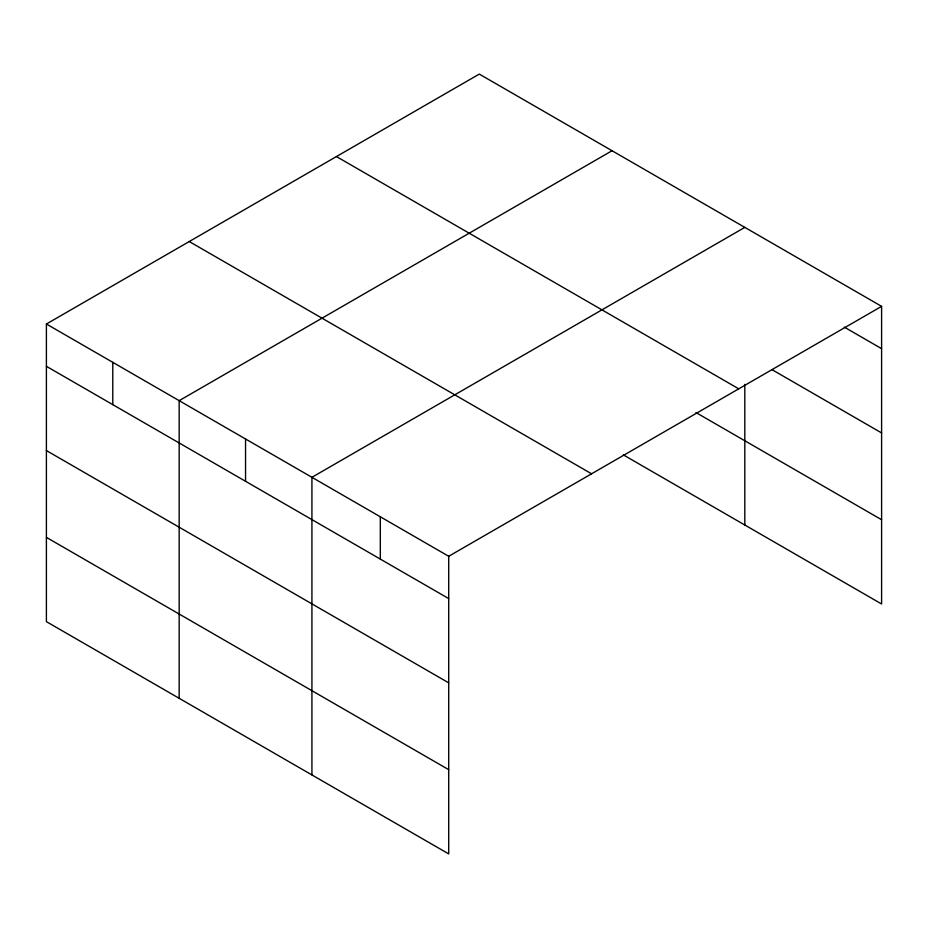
<?xml version="1.0" encoding="UTF-8"?>
<svg xmlns="http://www.w3.org/2000/svg" width="928" height="928" viewBox="0 0 928 928"><rect width="100%" height="100%" fill="white"/><g stroke="black" fill="none" stroke-linecap="round" stroke-linejoin="round"><path stroke-width="1.39" d="M623.326 454.871L881.6 603.989L881.6 306.356L479.289 74.089L46.4 324.011L46.4 621.644L448.711 853.911L448.711 556.278L46.4 324.011M612.051 150.73L179.162 400.664L179.162 698.297M744.813 227.383L311.924 477.305L311.924 774.938M448.711 556.278L881.6 306.356M844.294 327.12L881.6 348.661M772.166 369.738L881.6 432.924M336.435 156.554L738.746 388.832M695.965 412.554L881.6 519.726M189.254 241.535L591.565 473.802M46.4 366.316L448.711 598.583M46.4 450.567L448.711 682.846M46.4 537.382L448.711 769.66M744.813 384.331L744.813 525.016M380.318 516.792L380.318 559.097M245.549 438.979L245.549 481.284M112.787 362.338L112.787 404.643"/></g></svg>
